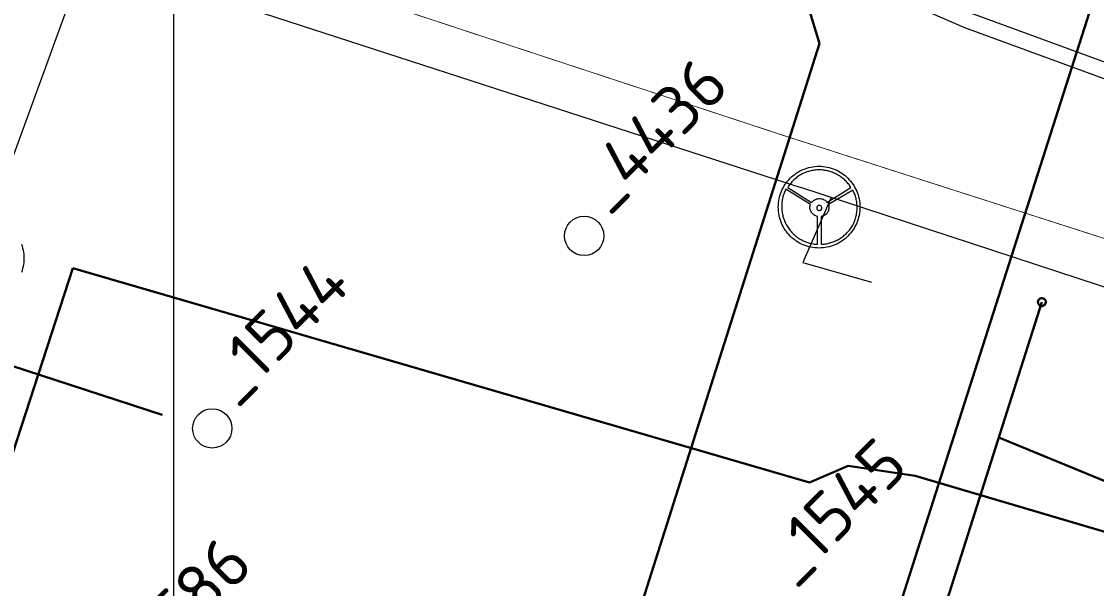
# Model space of a CAD drawing. Header units: millimetres. Extents: x 519 to 9564855, y -810 to 5021775.
# Drawn here: x 9534961.4 to 9535234.8, y 4998838.5 to 4998982.6 of the extents above; entities that cross this region are included whole.
import ezdxf

# ---------------------------------------------------------------- set-up
doc = ezdxf.new("R2010")
doc.units = ezdxf.units.MM
doc.header["$LTSCALE"] = 2
doc.header["$MEASUREMENT"] = 0
for name, color, linetype in [('GRID_PULKOVO', 7, 'Continuous'), ('OilColl&Flowlines', 3, 'Continuous'), ('OLD WELLS(dr.bfr2000)', 24, 'Continuous'), ('ROAD_GROUND', 9, 'Continuous')]:
    doc.layers.add(name, color=color, linetype=linetype)
for name, color, linetype, lineweight in [('SteamInjInfrastructure', 25, 'Continuous', 100), ('Электро', 1, 'Continuous', 30), ('Электроснаб', 1, 'Continuous', 18), ('Электроснабжене', 1, 'Continuous', 18)]:
    doc.layers.add(name, color=color, linetype=linetype, lineweight=lineweight)
doc.styles.add('92051501$0$STANDARD', font='simplex.shx')
doc.styles.add('Elect', font='isocpeur.ttf')
doc.linetypes.add('STM_LINE', pattern='A,0.5,-0.2,["S",92051501$0$STANDARD,S=0.1,R=0,X=-0.1,Y=-0.05],-0.05', length=0.75)
doc.linetypes.add('WTR_LINE', pattern='A,0.5,-0.2,["W",92051501$0$STANDARD,S=0.1,R=0,X=-0.1,Y=-0.05],-0.05', length=0.75)

msp = doc.modelspace()

# ---------------------------------------------------------------- linework, layer by layer
at = {"color": 5, "linetype": 'WTR_LINE', "lineweight": 0, "ltscale": 20, "const_width": 0.2}
msp.add_lwpolyline([(9536769.45, 4998437.42), (9536673.44, 4998465.42), (9536578.07, 4998495.72), (9536482.23, 4998524.33), (9536386.3, 4998552.62), (9536290.44, 4998581.15), (9536194.88, 4998610.76), (9536099.19, 4998639.91), (9536004.23, 4998671.67), (9535909.25, 4998703.38), (9535814.65, 4998736.46), (9535719.81, 4998768.66), (9535624.2, 4998798.1), (9535528.94, 4998828.78), (9535412.82, 4998866.08), (9535414.24, 4998871.19), (9535344.81, 4998893.18), (9535249.48, 4998923.38), (9535154.26, 4998953.94), (9535059.25, 4998985.18), (9534963.71, 4999014.73), (9534868.6, 4999045.64)], dxfattribs=at)
at = {"layer": 'GRID_PULKOVO', "lineweight": 0}
msp.add_line((9535000, 5010000), (9535000, 4997493.94022), dxfattribs=at)
at = {"layer": 'OilColl&Flowlines', "color": 6, "linetype": 'ByBlock', "lineweight": 30}
for p, q in [((9534974.39904, 4998919.89514), (9534501.77641, 4997467.12357)), ((9534974.39904, 4998919.89514), (9535161.77903, 4998865.43736)), ((9535171.68139, 4998869.63472), (9535161.77903, 4998865.43736)), ((9535188.72418, 4998867.15755), (9535171.68139, 4998869.63472)), ((9535414.10864, 4998800.62301), (9535188.72418, 4998867.15755))]:
    msp.add_line(p, q, dxfattribs=at)
at = {"layer": 'OilColl&Flowlines', "lineweight": 0}
for points in [[(9535111.91999, 4999437.61905), (9535006.73309, 4999078.74801), (9534949.97501, 4998923.28652), (9534826.62668, 4998538.71371)], [(9534961.36159, 4998925.99251), (9534961.52778, 4998925.51472), (9534961.6628, 4998925.01616), (9534961.77706, 4998924.5176), (9534961.87054, 4998924.00865), (9534961.94324, 4998923.48931), (9534961.98479, 4998922.95959), (9534961.99518, 4998922.42987), (9534961.99518, 4998922.42987), (9534961.98479, 4998921.88976), (9534961.94324, 4998921.36004), (9534961.87054, 4998920.8407), (9534961.77706, 4998920.33175), (9534961.6628, 4998919.83319), (9534961.52778, 4998919.33463), (9534961.36159, 4998918.84645)]]:
    msp.add_lwpolyline(points, dxfattribs=at)
at = {"layer": 'OLD WELLS(dr.bfr2000)', "lineweight": 0}
for centre in [(9535104.5, 4998928.1), (9535009.9, 4998879.2)]:
    msp.add_circle(centre, 5, dxfattribs=at)
at = {"layer": 'ROAD_GROUND', "lineweight": 0}
for points in [[(9535646.26867, 4999031.9734), (9535645.50517, 4998962.07505), (9535643.78342, 4998938.40923), (9535584.75288, 4998875.15023), (9535560.02973, 4998866.81422), (9535395.32659, 4998909.18646), (9535292.11457, 4998938.40923), (9535270.71023, 4998959.90055), (9535202.82844, 4998984.68291), (9535142.41937, 4999010.89779), (9535110.37594, 4999024.65244), (9535074.8229, 4999031.47873), (9534975.92394, 4999045.15473)], [(9535647.49697, 4998936.52583), (9535586.98815, 4998871.68266), (9535560.18282, 4998862.64459), (9535394.23689, 4998905.33775), (9535290.0185, 4998934.84546), (9535268.5034, 4998956.44799), (9535201.34508, 4998980.96622), (9535140.83429, 4999007.22524), (9535109.19626, 4999020.80588), (9535074.17138, 4999027.53076), (9534975.37602, 4999041.19243)]]:
    msp.add_lwpolyline(points, dxfattribs=at)
at = {"layer": 'SteamInjInfrastructure', "color": 6, "linetype": 'STM_LINE', "lineweight": 0, "ltscale": 15}
for p, q in [((9534869.80619, 4999034.34542, 0), (9535159.60276, 4998940.43484, 0)), ((9535158.04936, 4998943.73617), (9535158.45444, 4998944.027)), ((9535158.45444, 4998944.027), (9535158.86991, 4998944.29705)), ((9535158.86991, 4998944.29705), (9535159.30616, 4998944.54634)), ((9535159.30616, 4998944.54634), (9535159.75278, 4998944.77484)), ((9535159.75278, 4998944.77484), (9535160.22019, 4998944.98258)), ((9535160.41459, 4998944.05608, 0), (9535160.14453, 4998943.93145, 0)), ((9535160.22019, 4998944.98258), (9535160.68759, 4998945.16954)), ((9535160.68464, 4998944.18071, 0), (9535160.41459, 4998944.05608, 0)), ((9535160.96509, 4998944.29496, 0), (9535160.68464, 4998944.18071, 0)), ((9535160.68759, 4998945.16954), (9535161.17576, 4998945.33573)), ((9535161.25592, 4998944.38843, 0), (9535160.96509, 4998944.29496, 0)), ((9535161.17576, 4998945.33573), (9535161.66394, 4998945.47075)), ((9535161.53637, 4998944.4819, 0), (9535161.25592, 4998944.38843, 0)), ((9535161.83758, 4998944.57537, 0), (9535161.53637, 4998944.4819, 0)), ((9535161.66394, 4998945.47075), (9535162.17289, 4998945.59539)), ((9535162.12841, 4998944.64806, 0), (9535161.83758, 4998944.57537, 0)), ((9535162.42963, 4998944.71037, 0), (9535162.12841, 4998944.64806, 0)), ((9535162.17289, 4998945.59539), (9535162.68184, 4998945.67849)), ((9535162.73085, 4998944.7623, 0), (9535162.42963, 4998944.71037, 0)), ((9535162.68184, 4998945.67849), (9535163.20117, 4998945.75119)), ((9535163.03206, 4998944.81422, 0), (9535162.73085, 4998944.7623, 0)), ((9535163.34367, 4998944.84537, 0), (9535163.03206, 4998944.81422, 0)), ((9535163.20117, 4998945.75119), (9535163.73089, 4998945.79274)), ((9535163.65527, 4998944.87651, 0), (9535163.34367, 4998944.84537, 0)), ((9535163.96687, 4998944.88689, 0), (9535163.65527, 4998944.87651, 0)), ((9535163.73089, 4998945.79274), (9535164.271, 4998945.80313)), ((9535164.27847, 4998944.89727, 0), (9535163.96687, 4998944.88689, 0)), ((9535164.271, 4998945.80313), (9535164.80072, 4998945.79274)), ((9535164.59007, 4998944.88687, 0), (9535164.27847, 4998944.89727, 0)), ((9535164.90167, 4998944.87647, 0), (9535164.59007, 4998944.88687, 0)), ((9535164.80072, 4998945.79274), (9535165.32006, 4998945.75119)), ((9535165.21327, 4998944.8453, 0), (9535164.90167, 4998944.87647, 0)), ((9535165.51449, 4998944.81413, 0), (9535165.21327, 4998944.8453, 0)), ((9535165.32006, 4998945.75119), (9535165.8394, 4998945.67849)), ((9535165.82609, 4998944.76218, 0), (9535165.51449, 4998944.81413, 0)), ((9535166.1273, 4998944.69985, 0), (9535165.82609, 4998944.76218, 0)), ((9535165.8394, 4998945.67849), (9535166.34834, 4998945.59539)), ((9535166.42851, 4998944.63752, 0), (9535166.1273, 4998944.69985, 0)), ((9535166.34834, 4998945.59539), (9535166.84691, 4998945.47075)), ((9535166.72972, 4998944.55441, 0), (9535166.42851, 4998944.63752, 0)), ((9535167.02055, 4998944.47131, 0), (9535166.72972, 4998944.55441, 0)), ((9535166.84691, 4998945.47075), (9535167.33508, 4998945.33573)), ((9535167.31137, 4998944.37782, 0), (9535167.02055, 4998944.47131, 0)), ((9535167.6022, 4998944.27394, 0), (9535167.31137, 4998944.37782, 0)), ((9535167.33508, 4998945.33573), (9535167.82326, 4998945.16954)), ((9535167.88263, 4998944.15968, 0), (9535167.6022, 4998944.27394, 0)), ((9535167.82326, 4998945.16954), (9535168.29066, 4998944.98258)), ((9535168.16307, 4998944.03503, 0), (9535167.88263, 4998944.15968, 0)), ((9535168.44351, 4998943.91038, 0), (9535168.16307, 4998944.03503, 0)), ((9535168.29066, 4998944.98258), (9535168.74767, 4998944.77484)), ((9535168.74767, 4998944.77484), (9535169.1943, 4998944.54634)), ((9535169.1943, 4998944.54634), (9535169.63055, 4998944.29705)), ((9535169.63055, 4998944.29705), (9535170.0564, 4998944.027)), ((9535170.0564, 4998944.027), (9535170.46148, 4998943.73617)), ((9535155.37998, 4998940.79673), (9535155.65003, 4998941.22259)), ((9535155.65003, 4998941.22259), (9535155.94086, 4998941.62767)), ((9535155.94086, 4998941.62767), (9535156.24208, 4998942.02236)), ((9535156.24208, 4998942.02236), (9535156.57445, 4998942.39629)), ((9535156.57445, 4998942.39629), (9535156.91721, 4998942.75982)), ((9535156.94533, 4998941.37644, 0), (9535156.76874, 4998941.14794, 0)), ((9535156.91721, 4998942.75982), (9535157.28075, 4998943.10258)), ((9535157.13229, 4998941.60494, 0), (9535156.94533, 4998941.37644, 0)), ((9535157.31926, 4998941.82305, 0), (9535157.13229, 4998941.60494, 0)), ((9535157.28075, 4998943.10258), (9535157.65467, 4998943.42457)), ((9535157.51662, 4998942.03078, 0), (9535157.31926, 4998941.82305, 0)), ((9535157.72436, 4998942.23851, 0), (9535157.51662, 4998942.03078, 0)), ((9535157.65467, 4998943.42457), (9535158.04936, 4998943.73617)), ((9535157.94249, 4998942.44623, 0), (9535157.72436, 4998942.23851, 0)), ((9535158.16062, 4998942.63319, 0), (9535157.94249, 4998942.44623, 0)), ((9535158.38913, 4998942.82014, 0), (9535158.16062, 4998942.63319, 0)), ((9535158.61765, 4998943.00709, 0), (9535158.38913, 4998942.82014, 0)), ((9535158.85655, 4998943.17327, 0), (9535158.61765, 4998943.00709, 0)), ((9535159.10583, 4998943.33945, 0), (9535158.85655, 4998943.17327, 0)), ((9535159.35512, 4998943.50563, 0), (9535159.10583, 4998943.33945, 0)), ((9535159.61479, 4998943.65103, 0), (9535159.35512, 4998943.50563, 0)), ((9535159.87447, 4998943.79643, 0), (9535159.61479, 4998943.65103, 0)), ((9535160.14453, 4998943.93145, 0), (9535159.87447, 4998943.79643, 0)), ((9535168.71356, 4998943.76495, 0), (9535168.44351, 4998943.91038, 0)), ((9535168.98361, 4998943.61953, 0), (9535168.71356, 4998943.76495, 0)), ((9535169.24327, 4998943.4741, 0), (9535168.98361, 4998943.61953, 0)), ((9535169.50293, 4998943.30791, 0), (9535169.24327, 4998943.4741, 0)), ((9535169.7522, 4998943.14171, 0), (9535169.50293, 4998943.30791, 0)), ((9535169.99109, 4998942.96513, 0), (9535169.7522, 4998943.14171, 0)), ((9535170.22998, 4998942.78855, 0), (9535169.99109, 4998942.96513, 0)), ((9535170.46887, 4998942.60158, 0), (9535170.22998, 4998942.78855, 0)), ((9535170.46148, 4998943.73617), (9535170.85618, 4998943.42457)), ((9535170.68698, 4998942.40422, 0), (9535170.46887, 4998942.60158, 0)), ((9535170.90509, 4998942.20687, 0), (9535170.68698, 4998942.40422, 0)), ((9535170.85618, 4998943.42457), (9535171.2301, 4998943.10258)), ((9535171.11282, 4998941.99912, 0), (9535170.90509, 4998942.20687, 0)), ((9535171.32055, 4998941.79138, 0), (9535171.11282, 4998941.99912, 0)), ((9535171.2301, 4998943.10258), (9535171.59363, 4998942.75982)), ((9535171.5075, 4998941.57325, 0), (9535171.32055, 4998941.79138, 0)), ((9535171.69445, 4998941.35513, 0), (9535171.5075, 4998941.57325, 0)), ((9535171.59363, 4998942.75982), (9535171.9364, 4998942.39629)), ((9535171.87102, 4998941.12661, 0), (9535171.69445, 4998941.35513, 0)), ((9535171.9364, 4998942.39629), (9535172.26877, 4998942.02236)), ((9535172.26877, 4998942.02236), (9535172.58037, 4998941.62767)), ((9535172.58037, 4998941.62767), (9535172.8712, 4998941.22259)), ((9535172.8712, 4998941.22259), (9535173.14125, 4998940.79673)), ((9535154.20628, 4998938.00271), (9535154.35169, 4998938.50127)), ((9535154.35169, 4998938.50127), (9535154.50749, 4998938.97906)), ((9535154.50749, 4998938.97906), (9535154.69446, 4998939.45685)), ((9535154.69446, 4998939.45685), (9535154.90219, 4998939.91386)), ((9535154.90219, 4998939.91386), (9535155.1307, 4998940.36049)), ((9535155.1307, 4998940.36049), (9535155.37998, 4998940.79673)), ((9535155.25534, 4998938.67784), (9535155.16186, 4998938.3974)), ((9535155.35921, 4998938.9479), (9535155.25534, 4998938.67784)), ((9535155.46307, 4998939.20757), (9535155.35921, 4998938.9479)), ((9535155.57733, 4998939.46723), (9535155.46307, 4998939.20757)), ((9535155.70197, 4998939.71651), (9535155.57733, 4998939.46723)), ((9535155.83699, 4998939.9658), (9535155.70197, 4998939.71651)), ((9535162.03786, 4998936.07078), (9535155.83699, 4998939.9658)), ((9535156.43635, 4998940.68055, 0), (9535156.28054, 4998940.43127, 0)), ((9535156.28054, 4998940.43127, 0), (9535162.36701, 4998936.61913, 0)), ((9535156.59216, 4998940.91944, 0), (9535156.43635, 4998940.68055, 0)), ((9535156.76874, 4998941.14794, 0), (9535156.59216, 4998940.91944, 0)), ((9535370.60023, 4998871.12713, 0), (9535159.60276, 4998940.43484, 0)), ((9535166.26203, 4998936.61898, 0), (9535172.34878, 4998940.43069, 0)), ((9535172.82965, 4998939.75806), (9535166.65995, 4998936.07078)), ((9535172.0372, 4998940.8981, 0), (9535171.87102, 4998941.12661, 0)), ((9535172.20338, 4998940.66959, 0), (9535172.0372, 4998940.8981, 0)), ((9535172.34878, 4998940.43069, 0), (9535172.20338, 4998940.66959, 0)), ((9535172.96468, 4998939.50878), (9535172.82965, 4998939.75806)), ((9535173.08932, 4998939.24911), (9535172.96468, 4998939.50878)), ((9535173.20357, 4998938.97906), (9535173.08932, 4998939.24911)), ((9535173.14125, 4998940.79673), (9535173.39053, 4998940.36049)), ((9535173.31783, 4998938.71939), (9535173.20357, 4998938.97906)), ((9535173.41131, 4998938.44934), (9535173.31783, 4998938.71939)), ((9535173.39053, 4998940.36049), (9535173.61904, 4998939.91386)), ((9535173.61904, 4998939.91386), (9535173.83716, 4998939.45685)), ((9535173.83716, 4998939.45685), (9535174.02412, 4998938.97906)), ((9535174.02412, 4998938.97906), (9535174.19031, 4998938.50127)), ((9535174.19031, 4998938.50127), (9535174.32534, 4998938.00271)), ((9535153.88429, 4998935.41642), (9535153.89468, 4998935.94614)), ((9535153.89468, 4998935.94614), (9535153.93623, 4998936.47586)), ((9535153.93623, 4998936.47586), (9535153.99855, 4998936.9952)), ((9535153.99855, 4998936.9952), (9535154.09203, 4998937.50415)), ((9535154.09203, 4998937.50415), (9535154.20628, 4998938.00271)), ((9535154.75678, 4998936.08117), (9535154.74639, 4998935.77995)), ((9535154.74639, 4998935.77995), (9535154.74639, 4998935.47874)), ((9535154.77755, 4998936.38238), (9535154.75678, 4998936.08117)), ((9535154.80871, 4998936.6836), (9535154.77755, 4998936.38238)), ((9535154.83987, 4998936.97442), (9535154.80871, 4998936.6836)), ((9535154.8918, 4998937.26525), (9535154.83987, 4998936.97442)), ((9535154.94374, 4998937.55608), (9535154.8918, 4998937.26525)), ((9535155.00606, 4998937.83652), (9535154.94374, 4998937.55608)), ((9535155.07876, 4998938.12735), (9535155.00606, 4998937.83652)), ((9535155.16186, 4998938.3974), (9535155.07876, 4998938.12735)), ((9535167.35959, 4998937.8869, 0), (9535160.10206, 4998921.33482, 0)), ((9535161.92361, 4998935.56183), (9535161.96515, 4998935.81111)), ((9535161.96515, 4998935.81111), (9535162.03786, 4998936.07078)), ((9535162.36701, 4998936.61913, 0), (9535162.57476, 4998936.8684, 0)), ((9535162.57476, 4998936.8684, 0), (9535162.81366, 4998937.08651, 0)), ((9535162.81366, 4998937.08651, 0), (9535163.07334, 4998937.26308, 0)), ((9535163.07334, 4998937.26308, 0), (9535163.33301, 4998937.3981, 0)), ((9535163.33301, 4998937.3981, 0), (9535163.61345, 4998937.49157, 0)), ((9535163.61345, 4998937.49157, 0), (9535163.90428, 4998937.56426, 0)), ((9535163.90428, 4998937.56426, 0), (9535164.19511, 4998937.59541, 0)), ((9535164.06002, 4998935.79852, 0), (9535163.95615, 4998935.7362, 0)), ((9535164.18466, 4998935.84006, 0), (9535164.06002, 4998935.79852, 0)), ((9535164.31969, 4998935.85044, 0), (9535164.18466, 4998935.84006, 0)), ((9535164.19511, 4998937.59541, 0), (9535164.48594, 4998937.5954, 0)), ((9535164.45472, 4998935.84005, 0), (9535164.31969, 4998935.85044, 0)), ((9535164.56897, 4998935.7985, 0), (9535164.45472, 4998935.84005, 0)), ((9535164.48594, 4998937.5954, 0), (9535164.76638, 4998937.56423, 0)), ((9535164.68322, 4998935.73617, 0), (9535164.56897, 4998935.7985, 0)), ((9535164.76638, 4998937.56423, 0), (9535165.04682, 4998937.5019, 0)), ((9535165.04682, 4998937.5019, 0), (9535165.30648, 4998937.4188, 0)), ((9535165.30648, 4998937.4188, 0), (9535165.54537, 4998937.30453, 0)), ((9535165.54537, 4998937.30453, 0), (9535165.77388, 4998937.1695, 0)), ((9535165.77388, 4998937.1695, 0), (9535165.96083, 4998937.0033, 0)), ((9535165.96083, 4998937.0033, 0), (9535166.12701, 4998936.82672, 0)), ((9535166.12701, 4998936.82672, 0), (9535166.26203, 4998936.61898, 0)), ((9535166.65995, 4998936.07078), (9535166.72227, 4998935.80072)), ((9535166.72227, 4998935.80072), (9535166.75343, 4998935.53067)), ((9535173.50479, 4998938.16889), (9535173.41131, 4998938.44934)), ((9535173.58788, 4998937.88845), (9535173.50479, 4998938.16889)), ((9535173.66059, 4998937.60801), (9535173.58788, 4998937.88845)), ((9535173.7333, 4998937.32757), (9535173.66059, 4998937.60801)), ((9535173.78523, 4998937.03674), (9535173.7333, 4998937.32757)), ((9535173.83716, 4998936.7563), (9535173.78523, 4998937.03674)), ((9535173.86832, 4998936.46547), (9535173.83716, 4998936.7563)), ((9535173.89948, 4998936.16426), (9535173.86832, 4998936.46547)), ((9535173.92026, 4998935.87343), (9535173.89948, 4998936.16426)), ((9535173.94103, 4998935.5826), (9535173.92026, 4998935.87343)), ((9535174.32534, 4998938.00271), (9535174.43959, 4998937.50415)), ((9535174.43959, 4998937.50415), (9535174.53307, 4998936.9952)), ((9535174.53307, 4998936.9952), (9535174.60578, 4998936.47586)), ((9535174.60578, 4998936.47586), (9535174.64733, 4998935.94614)), ((9535174.64733, 4998935.94614), (9535174.65771, 4998935.41642)), ((9535153.89468, 4998934.87631), (9535153.88429, 4998935.41642)), ((9535153.93623, 4998934.34659), (9535153.89468, 4998934.87631)), ((9535153.99855, 4998933.82725), (9535153.93623, 4998934.34659)), ((9535154.09203, 4998933.3183), (9535153.99855, 4998933.82725)), ((9535154.20628, 4998932.81974), (9535154.09203, 4998933.3183)), ((9535154.74639, 4998935.47874), (9535154.75678, 4998935.17752)), ((9535154.75678, 4998935.17752), (9535154.77755, 4998934.87631)), ((9535154.77755, 4998934.87631), (9535154.79832, 4998934.56471)), ((9535154.79832, 4998934.56471), (9535154.83987, 4998934.26349)), ((9535154.83987, 4998934.26349), (9535154.88142, 4998933.96228)), ((9535154.88142, 4998933.96228), (9535154.94374, 4998933.66106)), ((9535154.94374, 4998933.66106), (9535155.00606, 4998933.35985)), ((9535155.00606, 4998933.35985), (9535155.07876, 4998933.05863)), ((9535155.07876, 4998933.05863), (9535155.16186, 4998932.75742)), ((9535161.91322, 4998935.31255), (9535161.92361, 4998935.56183)), ((9535161.93399, 4998935.06327), (9535161.91322, 4998935.31255)), ((9535161.98593, 4998934.82437), (9535161.93399, 4998935.06327)), ((9535162.05863, 4998934.59587), (9535161.98593, 4998934.82437)), ((9535162.1625, 4998934.37775), (9535162.05863, 4998934.59587)), ((9535162.28714, 4998934.17001), (9535162.1625, 4998934.37775)), ((9535162.42217, 4998933.97266), (9535162.28714, 4998934.17001)), ((9535162.58836, 4998933.7857), (9535162.42217, 4998933.97266)), ((9535162.76493, 4998933.61952), (9535162.58836, 4998933.7857)), ((9535162.96228, 4998933.46372), (9535162.76493, 4998933.61952)), ((9535163.17001, 4998933.32869), (9535162.96228, 4998933.46372)), ((9535163.39852, 4998933.20405), (9535163.17001, 4998933.32869)), ((9535163.62703, 4998933.11057), (9535163.39852, 4998933.20405)), ((9535163.86592, 4998933.02747), (9535163.62703, 4998933.11057)), ((9535163.67569, 4998935.33113, 0), (9535163.6653, 4998935.1961, 0)), ((9535163.6653, 4998935.1961, 0), (9535163.67568, 4998935.06107, 0)), ((9535163.67568, 4998935.06107, 0), (9535163.71723, 4998934.94682, 0)), ((9535163.71724, 4998935.45577, 0), (9535163.67569, 4998935.33113, 0)), ((9535163.71723, 4998934.94682, 0), (9535163.77954, 4998934.83256, 0)), ((9535163.77957, 4998935.55963, 0), (9535163.71724, 4998935.45577, 0)), ((9535163.77954, 4998934.83256, 0), (9535163.85225, 4998934.73908, 0)), ((9535163.85228, 4998935.6635, 0), (9535163.77957, 4998935.55963, 0)), ((9535163.85225, 4998934.73908, 0), (9535163.95611, 4998934.65598, 0)), ((9535163.95615, 4998935.7362, 0), (9535163.85228, 4998935.6635, 0)), ((9535163.86592, 4998925.96451), (9535163.86592, 4998933.02747)), ((9535163.95611, 4998934.65598, 0), (9535164.05997, 4998934.60404, 0)), ((9535164.05997, 4998934.60404, 0), (9535164.18461, 4998934.56249, 0)), ((9535164.18461, 4998934.56249, 0), (9535164.31964, 4998934.5521, 0)), ((9535164.31964, 4998934.5521, 0), (9535164.45467, 4998934.56248, 0)), ((9535164.45467, 4998934.56248, 0), (9535164.56892, 4998934.60403, 0)), ((9535164.56892, 4998934.60403, 0), (9535164.68318, 4998934.65595, 0)), ((9535164.68318, 4998934.65595, 0), (9535164.77666, 4998934.73904, 0)), ((9535164.7767, 4998935.66346, 0), (9535164.68322, 4998935.73617, 0)), ((9535165.03962, 4998933.08979), (9535164.75918, 4998933.02747)), ((9535164.75918, 4998933.02747), (9535164.75918, 4998925.96451)), ((9535164.77666, 4998934.73904, 0), (9535164.85976, 4998934.83252, 0)), ((9535164.85979, 4998935.55959, 0), (9535164.7767, 4998935.66346, 0)), ((9535164.85976, 4998934.83252, 0), (9535164.9117, 4998934.94677, 0)), ((9535164.91172, 4998935.45572, 0), (9535164.85979, 4998935.55959, 0)), ((9535164.9117, 4998934.94677, 0), (9535164.95325, 4998935.06103, 0)), ((9535164.95326, 4998935.33108, 0), (9535164.91172, 4998935.45572, 0)), ((9535164.95325, 4998935.06103, 0), (9535164.96364, 4998935.19605, 0)), ((9535164.96364, 4998935.19605, 0), (9535164.95326, 4998935.33108, 0)), ((9535165.29929, 4998933.18327), (9535165.03962, 4998933.08979)), ((9535165.53818, 4998933.28714), (9535165.29929, 4998933.18327)), ((9535165.7563, 4998933.41178), (9535165.53818, 4998933.28714)), ((9535165.95365, 4998933.56758), (9535165.7563, 4998933.41178)), ((9535166.13022, 4998933.72338), (9535165.95365, 4998933.56758)), ((9535166.29641, 4998933.91034), (9535166.13022, 4998933.72338)), ((9535166.43144, 4998934.10769), (9535166.29641, 4998933.91034)), ((9535166.53531, 4998934.31543), (9535166.43144, 4998934.10769)), ((9535166.62879, 4998934.53355), (9535166.53531, 4998934.31543)), ((9535166.69111, 4998934.77244), (9535166.62879, 4998934.53355)), ((9535166.73265, 4998935.02172), (9535166.69111, 4998934.77244)), ((9535166.75343, 4998935.271), (9535166.73265, 4998935.02172)), ((9535166.75343, 4998935.53067), (9535166.75343, 4998935.271)), ((9535173.61904, 4998932.89245), (9535173.69175, 4998933.19366)), ((9535173.69175, 4998933.19366), (9535173.76446, 4998933.49488)), ((9535173.76446, 4998933.49488), (9535173.81639, 4998933.7857)), ((9535173.81639, 4998933.7857), (9535173.85794, 4998934.08692)), ((9535173.85794, 4998934.08692), (9535173.8891, 4998934.38813)), ((9535173.8891, 4998934.38813), (9535173.92026, 4998934.68935)), ((9535173.92026, 4998934.68935), (9535173.93064, 4998934.98017)), ((9535173.93064, 4998934.98017), (9535173.94103, 4998935.28139)), ((9535173.94103, 4998935.28139), (9535173.94103, 4998935.5826)), ((9535174.43959, 4998933.3183), (9535174.32534, 4998932.81974)), ((9535174.53307, 4998933.82725), (9535174.43959, 4998933.3183)), ((9535174.60578, 4998934.34659), (9535174.53307, 4998933.82725)), ((9535174.64733, 4998934.87631), (9535174.60578, 4998934.34659)), ((9535174.65771, 4998935.41642), (9535174.64733, 4998934.87631)), ((9535154.35169, 4998932.32118), (9535154.20628, 4998932.81974)), ((9535154.50749, 4998931.833), (9535154.35169, 4998932.32118)), ((9535154.69446, 4998931.3656), (9535154.50749, 4998931.833)), ((9535154.90219, 4998930.90858), (9535154.69446, 4998931.3656)), ((9535155.1307, 4998930.46196), (9535154.90219, 4998930.90858)), ((9535155.37998, 4998930.02571), (9535155.1307, 4998930.46196)), ((9535155.16186, 4998932.75742), (9535155.25534, 4998932.46659)), ((9535155.25534, 4998932.46659), (9535155.35921, 4998932.17576)), ((9535155.35921, 4998932.17576), (9535155.47346, 4998931.88494)), ((9535155.47346, 4998931.88494), (9535155.5981, 4998931.59411)), ((9535155.5981, 4998931.59411), (9535155.73313, 4998931.31367)), ((9535155.73313, 4998931.31367), (9535155.87854, 4998931.03322)), ((9535155.87854, 4998931.03322), (9535156.03434, 4998930.75278)), ((9535156.03434, 4998930.75278), (9535156.19014, 4998930.48273)), ((9535156.19014, 4998930.48273), (9535156.36672, 4998930.22306)), ((9535172.34148, 4998930.05687), (9535172.50766, 4998930.31654)), ((9535172.50766, 4998930.31654), (9535172.67385, 4998930.5866)), ((9535172.67385, 4998930.5866), (9535172.82965, 4998930.86704)), ((9535172.82965, 4998930.86704), (9535172.97507, 4998931.14748)), ((9535172.97507, 4998931.14748), (9535173.11009, 4998931.43831)), ((9535173.11009, 4998931.43831), (9535173.23473, 4998931.71875)), ((9535173.39053, 4998930.46196), (9535173.14125, 4998930.02571)), ((9535173.23473, 4998931.71875), (9535173.3386, 4998932.00958)), ((9535173.3386, 4998932.00958), (9535173.44247, 4998932.31079)), ((9535173.61904, 4998930.90858), (9535173.39053, 4998930.46196)), ((9535173.44247, 4998932.31079), (9535173.53595, 4998932.60162)), ((9535173.53595, 4998932.60162), (9535173.61904, 4998932.89245)), ((9535173.83716, 4998931.3656), (9535173.61904, 4998930.90858)), ((9535174.02412, 4998931.833), (9535173.83716, 4998931.3656)), ((9535174.19031, 4998932.32118), (9535174.02412, 4998931.833)), ((9535174.32534, 4998932.81974), (9535174.19031, 4998932.32118)), ((9535155.65003, 4998929.59986), (9535155.37998, 4998930.02571)), ((9535155.94086, 4998929.19478), (9535155.65003, 4998929.59986)), ((9535156.24208, 4998928.80008), (9535155.94086, 4998929.19478)), ((9535156.57445, 4998928.42616), (9535156.24208, 4998928.80008)), ((9535156.36672, 4998930.22306), (9535156.5329, 4998929.96339)), ((9535156.5329, 4998929.96339), (9535156.71986, 4998929.71411)), ((9535156.91721, 4998928.06263), (9535156.57445, 4998928.42616)), ((9535156.71986, 4998929.71411), (9535156.91721, 4998929.47522)), ((9535156.91721, 4998929.47522), (9535157.11456, 4998929.23632)), ((9535157.28075, 4998927.71986), (9535156.91721, 4998928.06263)), ((9535157.11456, 4998929.23632), (9535157.31191, 4998929.00782)), ((9535157.65467, 4998927.39788), (9535157.28075, 4998927.71986)), ((9535157.31191, 4998929.00782), (9535157.53003, 4998928.7897)), ((9535157.53003, 4998928.7897), (9535157.73776, 4998928.58196)), ((9535157.73776, 4998928.58196), (9535157.96627, 4998928.37423)), ((9535157.96627, 4998928.37423), (9535158.19478, 4998928.17688)), ((9535158.19478, 4998928.17688), (9535158.43367, 4998927.98992)), ((9535158.43367, 4998927.98992), (9535158.67257, 4998927.80296)), ((9535158.67257, 4998927.80296), (9535158.91146, 4998927.63677)), ((9535158.91146, 4998927.63677), (9535159.16074, 4998927.47058)), ((9535169.44358, 4998927.3771), (9535169.70325, 4998927.54329)), ((9535169.70325, 4998927.54329), (9535169.95253, 4998927.70948)), ((9535169.95253, 4998927.70948), (9535170.20181, 4998927.88605)), ((9535170.20181, 4998927.88605), (9535170.44071, 4998928.06263)), ((9535170.44071, 4998928.06263), (9535170.6796, 4998928.25997)), ((9535170.6796, 4998928.25997), (9535170.90811, 4998928.45732)), ((9535171.2301, 4998927.71986), (9535170.85618, 4998927.39788)), ((9535170.90811, 4998928.45732), (9535171.13662, 4998928.66505)), ((9535171.13662, 4998928.66505), (9535171.35474, 4998928.87279)), ((9535171.59363, 4998928.06263), (9535171.2301, 4998927.71986)), ((9535171.35474, 4998928.87279), (9535171.56247, 4998929.1013)), ((9535171.56247, 4998929.1013), (9535171.77021, 4998929.3298)), ((9535171.9364, 4998928.42616), (9535171.59363, 4998928.06263)), ((9535171.77021, 4998929.3298), (9535171.96756, 4998929.5687)), ((9535172.26877, 4998928.80008), (9535171.9364, 4998928.42616)), ((9535171.96756, 4998929.5687), (9535172.15452, 4998929.80759)), ((9535172.15452, 4998929.80759), (9535172.34148, 4998930.05687)), ((9535172.58037, 4998929.19478), (9535172.26877, 4998928.80008)), ((9535172.8712, 4998929.59986), (9535172.58037, 4998929.19478)), ((9535173.14125, 4998930.02571), (9535172.8712, 4998929.59986)), ((9535158.04936, 4998927.08627), (9535157.65467, 4998927.39788)), ((9535158.45444, 4998926.79545), (9535158.04936, 4998927.08627)), ((9535158.86991, 4998926.52539), (9535158.45444, 4998926.79545)), ((9535159.30616, 4998926.27611), (9535158.86991, 4998926.52539)), ((9535159.16074, 4998927.47058), (9535159.42041, 4998927.31478)), ((9535159.75278, 4998926.0476), (9535159.30616, 4998926.27611)), ((9535159.42041, 4998927.31478), (9535159.66969, 4998927.15898)), ((9535159.66969, 4998927.15898), (9535159.93974, 4998927.02395)), ((9535160.22019, 4998925.83987), (9535159.75278, 4998926.0476)), ((9535159.93974, 4998927.02395), (9535160.19941, 4998926.88893)), ((9535160.19941, 4998926.88893), (9535160.46947, 4998926.76429)), ((9535160.68759, 4998925.65291), (9535160.22019, 4998925.83987)), ((9535160.46947, 4998926.76429), (9535160.73952, 4998926.65003)), ((9535161.17576, 4998925.49711), (9535160.68759, 4998925.65291)), ((9535160.73952, 4998926.65003), (9535161.01996, 4998926.54617)), ((9535161.01996, 4998926.54617), (9535161.29002, 4998926.4423)), ((9535161.66394, 4998925.35169), (9535161.17576, 4998925.49711)), ((9535161.29002, 4998926.4423), (9535161.57046, 4998926.35921)), ((9535161.57046, 4998926.35921), (9535161.86129, 4998926.27611)), ((9535162.17289, 4998925.23744), (9535161.66394, 4998925.35169)), ((9535161.86129, 4998926.27611), (9535162.14173, 4998926.2034)), ((9535162.14173, 4998926.2034), (9535162.42217, 4998926.14108)), ((9535162.68184, 4998925.14396), (9535162.17289, 4998925.23744)), ((9535162.42217, 4998926.14108), (9535162.713, 4998926.08915)), ((9535163.20117, 4998925.08164), (9535162.68184, 4998925.14396)), ((9535162.713, 4998926.08915), (9535163.00382, 4998926.03722)), ((9535163.00382, 4998926.03722), (9535163.28427, 4998926.00606)), ((9535163.73089, 4998925.04009), (9535163.20117, 4998925.08164)), ((9535163.28427, 4998926.00606), (9535163.57509, 4998925.98528)), ((9535163.57509, 4998925.98528), (9535163.86592, 4998925.96451)), ((9535164.271, 4998925.02971), (9535163.73089, 4998925.04009)), ((9535164.80072, 4998925.04009), (9535164.271, 4998925.02971)), ((9535164.75918, 4998925.96451), (9535165.03962, 4998925.9749)), ((9535165.32006, 4998925.08164), (9535164.80072, 4998925.04009)), ((9535165.03962, 4998925.9749), (9535165.32006, 4998925.99567)), ((9535165.32006, 4998925.99567), (9535165.6005, 4998926.02683)), ((9535165.8394, 4998925.14396), (9535165.32006, 4998925.08164)), ((9535165.6005, 4998926.02683), (9535165.88094, 4998926.06838)), ((9535166.34834, 4998925.23744), (9535165.8394, 4998925.14396)), ((9535165.88094, 4998926.06838), (9535166.16138, 4998926.12031)), ((9535166.16138, 4998926.12031), (9535166.44183, 4998926.17224)), ((9535166.84691, 4998925.35169), (9535166.34834, 4998925.23744)), ((9535166.44183, 4998926.17224), (9535166.72227, 4998926.24495)), ((9535166.72227, 4998926.24495), (9535167.00271, 4998926.31766)), ((9535167.33508, 4998925.49711), (9535166.84691, 4998925.35169)), ((9535167.00271, 4998926.31766), (9535167.28315, 4998926.40075)), ((9535167.28315, 4998926.40075), (9535167.56359, 4998926.49423)), ((9535167.82326, 4998925.65291), (9535167.33508, 4998925.49711)), ((9535167.56359, 4998926.49423), (9535167.84403, 4998926.5981)), ((9535168.29066, 4998925.83987), (9535167.82326, 4998925.65291)), ((9535167.84403, 4998926.5981), (9535168.11409, 4998926.70197)), ((9535168.11409, 4998926.70197), (9535168.38414, 4998926.82661)), ((9535168.74767, 4998926.0476), (9535168.29066, 4998925.83987)), ((9535168.38414, 4998926.82661), (9535168.65419, 4998926.95125)), ((9535168.65419, 4998926.95125), (9535168.92425, 4998927.08627)), ((9535169.1943, 4998926.27611), (9535168.74767, 4998926.0476)), ((9535168.92425, 4998927.08627), (9535169.18392, 4998927.23169)), ((9535169.18392, 4998927.23169), (9535169.44358, 4998927.3771)), ((9535169.63055, 4998926.52539), (9535169.1943, 4998926.27611)), ((9535170.0564, 4998926.79545), (9535169.63055, 4998926.52539)), ((9535170.46148, 4998927.08627), (9535170.0564, 4998926.79545)), ((9535170.85618, 4998927.39788), (9535170.46148, 4998927.08627)), ((9535160.10206, 4998921.33482, 0), (9535177.60188, 4998916.33418, 0))]:
    msp.add_line(p, q, dxfattribs=at)
at = {"layer": 'Электро'}
for p, q in [((9535178.60362, 4998814.79705, 0), (9535281.7014, 4999136.95561, 0)), ((9535164.36449, 4998977.03083, 0), (9535145.03284, 4999040.10555, 0)), ((9534710.65241, 4997550.25366, 0), (9535164.36449, 4998977.03083, 0)), ((9535095.03657, 4998515.98098, -0.00006), (9535220.92985, 4998911.27981, -0.00006)), ((9534917.81881, 4998908.35379, -0.00006), (9534997.18307, 4998882.64786, -0.00006))]:
    msp.add_line(p, q, dxfattribs=at)
at = {"layer": 'Электро', "ltscale": 0.05}
msp.add_line((9535342.66016, 4998822.37458, 0), (9535209.96355, 4998876.84617, 0), dxfattribs=at)
at = {"layer": 'Электро', "ltscale": 25}
for start, end in [(162.0000001, 342), (342, 162.0000001)]:
    msp.add_arc((9535220.92985, 4998911.27981, -0.00006), 1, start, end, dxfattribs=at)
at = {"layer": 'Электроснаб', "color": 1, "linetype": 'ByBlock', "lineweight": 0}
for p, q in [((9535178.60362, 4998814.79705, 0), (9535281.7014, 4999136.95561, 0)), ((9535164.36449, 4998977.03083, 0), (9535145.03284, 4999040.10555, 0)), ((9534710.65241, 4997550.25366, 0), (9535164.36449, 4998977.03083, 0)), ((9535095.03657, 4998515.98098, -0.00006), (9535220.92985, 4998911.27981, -0.00006))]:
    msp.add_line(p, q, dxfattribs=at)
at = {"layer": 'Электроснаб', "color": 1, "lineweight": 0}
msp.add_line((9534917.81881, 4998908.35379, -0.00006), (9534997.18307, 4998882.64786, -0.00006), dxfattribs=at)
at = {"layer": 'Электроснаб', "color": 1, "lineweight": 0, "ltscale": 0.05}
msp.add_line((9535342.66016, 4998822.37458, 0), (9535209.96355, 4998876.84617, 0), dxfattribs=at)
at = {"layer": 'Электроснаб', "color": 1, "lineweight": 0, "ltscale": 25}
for start, end in [(162.0000001, 342), (342, 162.0000001)]:
    msp.add_arc((9535220.92985, 4998911.27981, -0.00006), 1, start, end, dxfattribs=at)
at = {"layer": 'Электроснабжене', "color": 1, "linetype": 'ByBlock', "lineweight": 0}
for p, q in [((9535178.60362, 4998814.79705, 0), (9535281.7014, 4999136.95561, 0)), ((9535164.36449, 4998977.03083, 0), (9535145.03284, 4999040.10555, 0)), ((9534710.65241, 4997550.25366, 0), (9535164.36449, 4998977.03083, 0)), ((9535095.03657, 4998515.98098, -0.00006), (9535220.92985, 4998911.27981, -0.00006))]:
    msp.add_line(p, q, dxfattribs=at)
at = {"layer": 'Электроснабжене', "color": 1, "lineweight": 0}
msp.add_line((9534917.81881, 4998908.35379, -0.00006), (9534997.18307, 4998882.64786, -0.00006), dxfattribs=at)
at = {"layer": 'Электроснабжене', "color": 1, "lineweight": 0, "ltscale": 0.05}
msp.add_line((9535342.66016, 4998822.37458, 0), (9535209.96355, 4998876.84617, 0), dxfattribs=at)
at = {"layer": 'Электроснабжене', "color": 1, "lineweight": 0, "ltscale": 25}
for start, end in [(162.0000001, 342), (342, 162.0000001)]:
    msp.add_arc((9535220.92985, 4998911.27981, -0.00006), 1, start, end, dxfattribs=at)

# ---------------------------------------------------------------- texts
at = {"layer": 'OLD WELLS(dr.bfr2000)', "lineweight": 0, "style": 'Elect'}
for s, p in [(' _4436', (9535104.5, 4998928.1)), (' _1544', (9535009.9, 4998879.2)), (' _1545', (9535152, 4998833.3)), (' _1586', (9534985.3, 4998808.3))]:
    msp.add_text(s, height=12.5, rotation=44.9999999, dxfattribs=at).set_placement(p)

doc.saveas('drawing.dxf')
